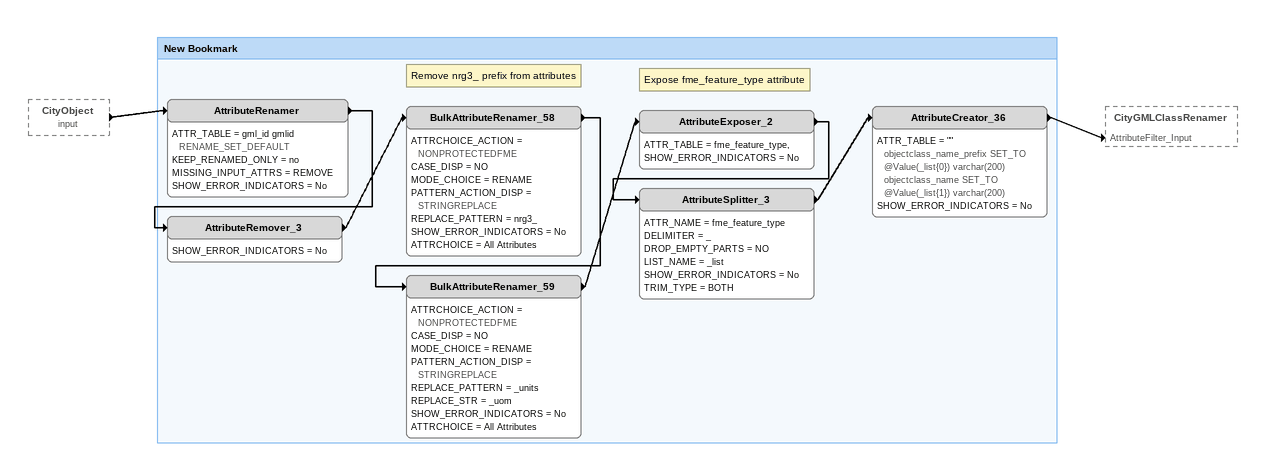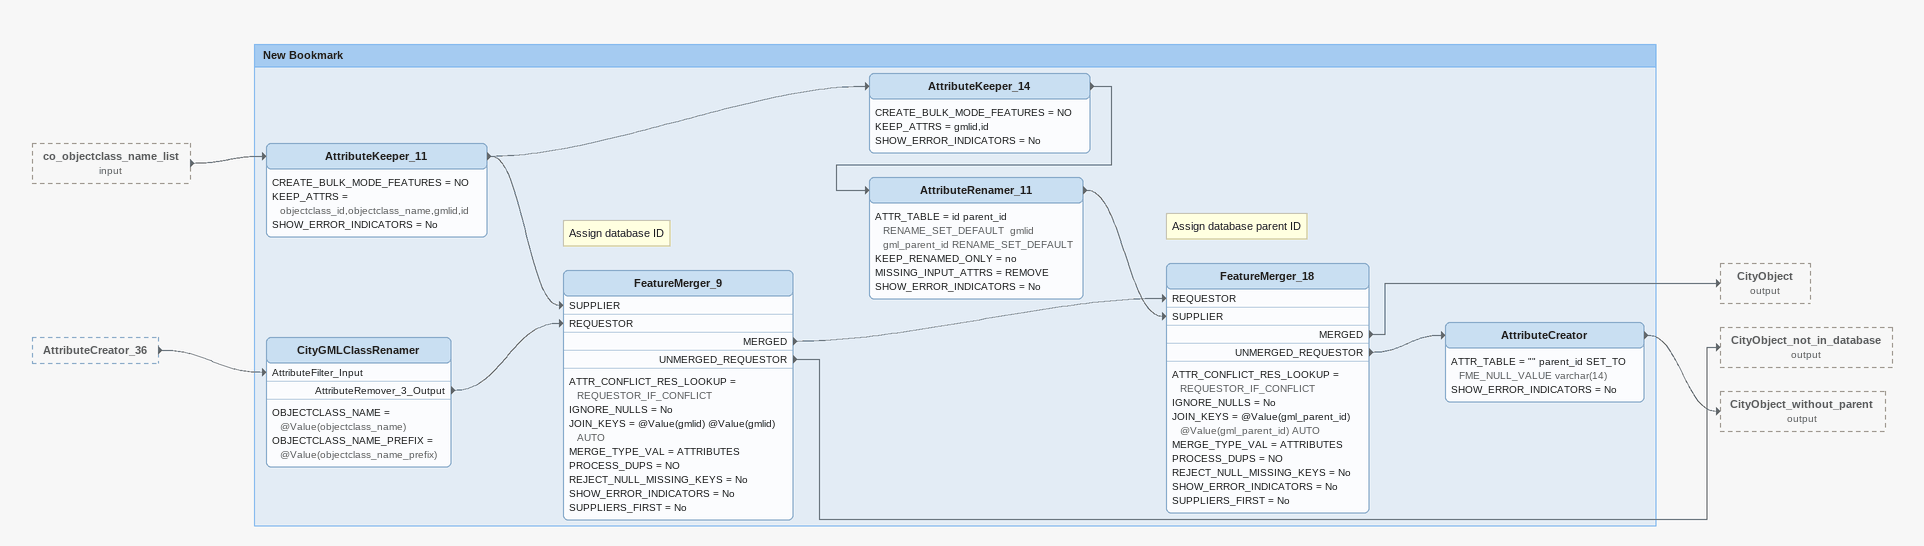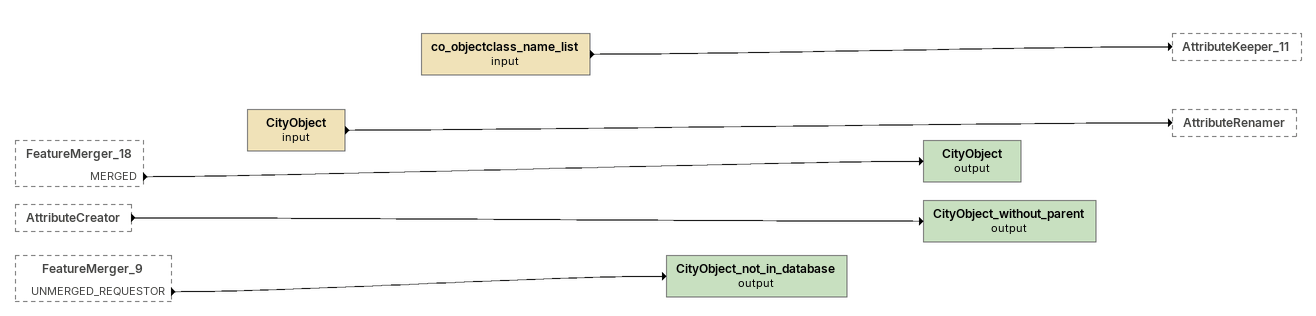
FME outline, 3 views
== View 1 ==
CityObject (input) [outside]
    -> AttributeRenamer

Bookmark: New Bookmark
AttributeRenamer
    ATTR_TABLE = gml_id gmlid RENAME_SET_DEFAULT
    KEEP_RENAMED_ONLY = no
    MISSING_INPUT_ATTRS = REMOVE
    SHOW_ERROR_INDICATORS = No
    -> AttributeRemover_3
AttributeRemover_3
    SHOW_ERROR_INDICATORS = No
    -> BulkAttributeRenamer_58
Note: Remove nrg3_ prefix from attributes
BulkAttributeRenamer_58
    ATTRCHOICE_ACTION = NONPROTECTEDFME
    CASE_DISP = NO
    MODE_CHOICE = RENAME
    PATTERN_ACTION_DISP = STRINGREPLACE
    REPLACE_PATTERN = nrg3_
    SHOW_ERROR_INDICATORS = No
    ATTRCHOICE = All Attributes
    -> BulkAttributeRenamer_59
BulkAttributeRenamer_59
    ATTRCHOICE_ACTION = NONPROTECTEDFME
    CASE_DISP = NO
    MODE_CHOICE = RENAME
    PATTERN_ACTION_DISP = STRINGREPLACE
    REPLACE_PATTERN = _units
    REPLACE_STR = _uom
    SHOW_ERROR_INDICATORS = No
    ATTRCHOICE = All Attributes
    -> AttributeExposer_2
Note: Expose fme_feature_type attribute
AttributeExposer_2
    ATTR_TABLE = fme_feature_type,
    SHOW_ERROR_INDICATORS = No
    -> AttributeSplitter_3
AttributeSplitter_3
    ATTR_NAME = fme_feature_type
    DELIMITER = _
    DROP_EMPTY_PARTS = NO
    LIST_NAME = _list
    SHOW_ERROR_INDICATORS = No
    TRIM_TYPE = BOTH
    -> AttributeCreator_36
AttributeCreator_36
    ATTR_TABLE = "" objectclass_name_prefix SET_TO @Value(_list{0}) varchar(200)  objectclass_name SET_TO @Value(_list{1}) varchar(200)
    SHOW_ERROR_INDICATORS = No
    -> CityGMLClassRenamer [AttributeFilter_Input]

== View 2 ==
co_objectclass_name_list (input) [outside]
    -> AttributeKeeper_11
AttributeCreator_36 [outside]
    -> CityGMLClassRenamer [AttributeFilter_Input]

Bookmark: New Bookmark
CityGMLClassRenamer
    OBJECTCLASS_NAME = @Value(objectclass_name)
    OBJECTCLASS_NAME_PREFIX = @Value(objectclass_name_prefix)
    AttributeRemover_3_Output -> FeatureMerger_9 [REQUESTOR]
AttributeKeeper_11
    CREATE_BULK_MODE_FEATURES = NO
    KEEP_ATTRS = objectclass_id,objectclass_name,gmlid,id
    SHOW_ERROR_INDICATORS = No
    -> AttributeKeeper_14
    -> FeatureMerger_9 [SUPPLIER]
AttributeKeeper_14
    CREATE_BULK_MODE_FEATURES = NO
    KEEP_ATTRS = gmlid,id
    SHOW_ERROR_INDICATORS = No
    -> AttributeRenamer_11
AttributeRenamer_11
    ATTR_TABLE = id parent_id RENAME_SET_DEFAULT  gmlid gml_parent_id RENAME_SET_DEFAULT
    KEEP_RENAMED_ONLY = no
    MISSING_INPUT_ATTRS = REMOVE
    SHOW_ERROR_INDICATORS = No
    -> FeatureMerger_18 [SUPPLIER]
Note: Assign database ID
FeatureMerger_9
    ATTR_CONFLICT_RES_LOOKUP = REQUESTOR_IF_CONFLICT
    IGNORE_NULLS = No
    JOIN_KEYS = @Value(gmlid) @Value(gmlid) AUTO
    MERGE_TYPE_VAL = ATTRIBUTES
    PROCESS_DUPS = NO
    REJECT_NULL_MISSING_KEYS = No
    SHOW_ERROR_INDICATORS = No
    SUPPLIERS_FIRST = No
    MERGED -> FeatureMerger_18 [REQUESTOR]
    UNMERGED_REQUESTOR -> CityObject_not_in_database (output)
Note: Assign database parent ID
FeatureMerger_18
    ATTR_CONFLICT_RES_LOOKUP = REQUESTOR_IF_CONFLICT
    IGNORE_NULLS = No
    JOIN_KEYS = @Value(gml_parent_id) @Value(gml_parent_id) AUTO
    MERGE_TYPE_VAL = ATTRIBUTES
    PROCESS_DUPS = NO
    REJECT_NULL_MISSING_KEYS = No
    SHOW_ERROR_INDICATORS = No
    SUPPLIERS_FIRST = No
    MERGED -> CityObject (output)
    UNMERGED_REQUESTOR -> AttributeCreator
AttributeCreator
    ATTR_TABLE = "" parent_id SET_TO FME_NULL_VALUE varchar(14)
    SHOW_ERROR_INDICATORS = No
    -> CityObject_without_parent (output)

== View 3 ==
FeatureMerger_18 [outside]
    MERGED -> CityObject (output)
AttributeCreator [outside]
    -> CityObject_without_parent (output)
FeatureMerger_9 [outside]
    UNMERGED_REQUESTOR -> CityObject_not_in_database (output)
CityObject (input)
    -> AttributeRenamer
co_objectclass_name_list (input)
    -> AttributeKeeper_11
CityObject (output)
CityObject_without_parent (output)
CityObject_not_in_database (output)
